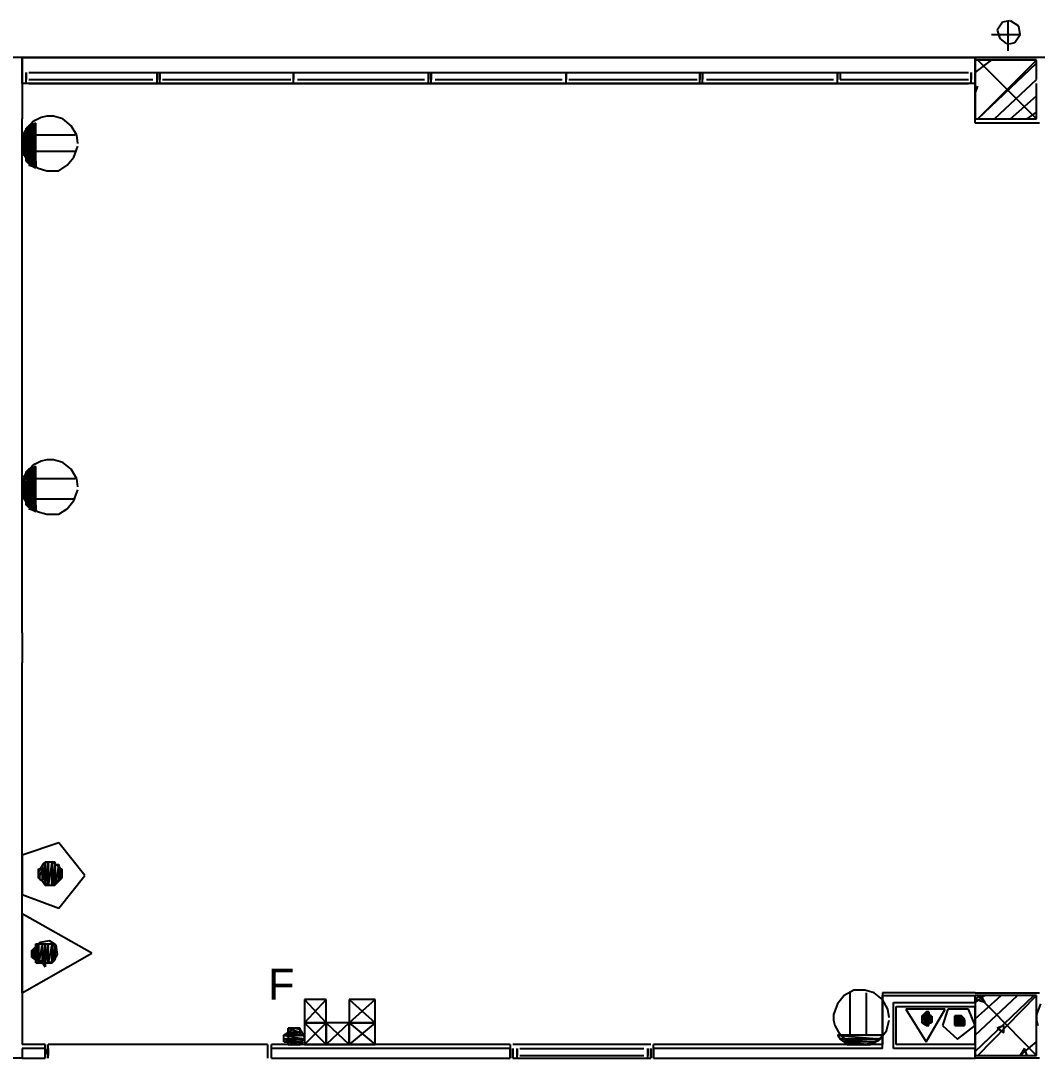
# Model space of a CAD drawing. Header units: millimetres. Extents: x 5 to 415, y 48 to 251.
# Drawn here: x 39.3 to 52.45, y 224.54 to 237.97 of the extents above; entities that cross this region are included whole.
import ezdxf

# ---------------------------------------------------------------- set-up
doc = ezdxf.new("R2010")
doc.units = ezdxf.units.MM
for name, color, linetype in [('H', 7, 'Continuous'), ('P', 7, 'Continuous'), ('T', 7, 'Continuous')]:
    doc.layers.add(name, color=color, linetype=linetype)

msp = doc.modelspace()

# ---------------------------------------------------------------- hatches: boundary and pattern name
at = {"layer": 'H', "linetype": 'Continuous'}
for points in [[(39.335, 236.467), (39.37, 236.52), (39.493, 236.52), (39.493, 236.467), (39.335, 236.467)], [(39.37, 236.555), (39.405, 236.608), (39.493, 236.608), (39.493, 236.555), (39.37, 236.555)], [(39.37, 236.52), (39.37, 236.555), (39.493, 236.555), (39.493, 236.52), (39.37, 236.52)], [(39.405, 236.608), (39.493, 236.643), (39.493, 236.608), (39.405, 236.608)], [(39.335, 236.396), (39.335, 236.467), (39.493, 236.467), (39.493, 236.396), (39.335, 236.396)], [(39.335, 236.343), (39.335, 236.396), (39.493, 236.396), (39.493, 236.343), (39.335, 236.343)], [(39.335, 236.255), (39.335, 236.343), (39.493, 236.343), (39.493, 236.255), (39.335, 236.255)], [(39.37, 236.22), (39.335, 236.255), (39.493, 236.255), (39.493, 236.22), (39.37, 236.22)], [(39.37, 236.132), (39.37, 236.22), (39.493, 236.22), (39.493, 236.132), (39.37, 236.132)], [(39.493, 236.044), (39.405, 236.097), (39.37, 236.132), (39.493, 236.097), (39.493, 236.044)], [(39.493, 236.097), (39.37, 236.132), (39.493, 236.132), (39.493, 236.097)], [(39.37, 232.11), (39.405, 232.163), (39.493, 232.163), (39.493, 232.11), (39.37, 232.11)], [(39.37, 232.022), (39.37, 232.11), (39.493, 232.11), (39.493, 232.022), (39.37, 232.022)], [(39.405, 232.163), (39.493, 232.198), (39.493, 232.163), (39.405, 232.163)], [(39.335, 231.987), (39.37, 232.022), (39.493, 232.022), (39.493, 231.987), (39.335, 231.987)], [(39.335, 231.951), (39.335, 231.987), (39.493, 231.987), (39.493, 231.951), (39.335, 231.951)], [(39.335, 231.863), (39.335, 231.951), (39.493, 231.951), (39.493, 231.863), (39.335, 231.863)], [(39.335, 231.81), (39.335, 231.863), (39.493, 231.863), (39.493, 231.81), (39.335, 231.81)], [(39.37, 231.74), (39.335, 231.81), (39.493, 231.81), (39.493, 231.74), (39.37, 231.74)], [(39.37, 231.687), (39.37, 231.74), (39.493, 231.74), (39.493, 231.687), (39.37, 231.687)], [(39.493, 231.599), (39.405, 231.652), (39.37, 231.687), (39.493, 231.652), (39.493, 231.599)], [(39.493, 231.652), (39.37, 231.687), (39.493, 231.687), (39.493, 231.652)], [(39.546, 226.871), (39.546, 226.995), (39.582, 226.995), (39.582, 226.818), (39.546, 226.871)], [(39.582, 226.818), (39.582, 227.03), (39.617, 227.03), (39.617, 226.783), (39.582, 226.818)], [(39.617, 226.783), (39.617, 227.083), (39.67, 227.083), (39.67, 226.783), (39.617, 226.783)], [(39.67, 226.783), (39.67, 227.083), (39.705, 227.083), (39.705, 226.783), (39.67, 226.783)], [(39.705, 226.783), (39.705, 227.083), (39.758, 227.083), (39.758, 226.783), (39.705, 226.783)], [(39.758, 226.783), (39.758, 227.03), (39.793, 227.03), (39.793, 226.818), (39.758, 226.783)], [(39.793, 226.818), (39.793, 226.995), (39.829, 226.995), (39.829, 226.871), (39.793, 226.818)], [(39.493, 225.813), (39.458, 225.848), (39.458, 225.937), (39.493, 225.972), (39.493, 225.813)], [(39.493, 225.76), (39.493, 226.025), (39.546, 226.025), (39.546, 225.76), (39.493, 225.76)], [(39.546, 225.76), (39.546, 226.025), (39.582, 226.025), (39.582, 225.76), (39.546, 225.76)], [(39.582, 225.76), (39.582, 226.025), (39.617, 226.025), (39.617, 225.725), (39.582, 225.76)], [(39.617, 225.76), (39.617, 226.025), (39.67, 226.025), (39.67, 225.76), (39.617, 225.76)], [(39.67, 225.76), (39.67, 226.025), (39.705, 226.025), (39.705, 225.76), (39.67, 225.76)], [(39.705, 225.76), (39.705, 226.025), (39.758, 225.972), (39.758, 225.813), (39.705, 225.76)], [(50.976, 225.09), (51.012, 225.125), (51.047, 225.125), (51.047, 225.09), (50.976, 225.09)], [(50.976, 225.037), (50.976, 225.09), (51.1, 225.09), (51.1, 225.037), (50.976, 225.037)], [(50.976, 225.002), (50.976, 225.037), (51.1, 225.037), (51.1, 225.002), (50.976, 225.002)], [(51.012, 224.966), (50.976, 225.002), (51.047, 225.002), (51.047, 224.966), (51.012, 224.966)], [(51.4, 225.037), (51.4, 225.09), (51.47, 225.09), (51.523, 225.037), (51.4, 225.037)], [(51.4, 225.002), (51.4, 225.037), (51.523, 225.037), (51.523, 225.002), (51.4, 225.002)], [(51.4, 224.966), (51.4, 225.002), (51.523, 225.002), (51.523, 224.966), (51.4, 224.966)], [(42.721, 224.825), (42.757, 224.878), (42.933, 224.878), (42.933, 224.825), (42.721, 224.825)], [(42.757, 224.878), (42.757, 224.913), (42.933, 224.913), (42.933, 224.878), (42.757, 224.878)], [(42.721, 224.79), (42.721, 224.825), (42.968, 224.825), (42.968, 224.79), (42.721, 224.79)], [(42.721, 224.755), (42.721, 224.79), (42.968, 224.79), (42.933, 224.755), (42.721, 224.755)], [(42.757, 224.702), (42.757, 224.755), (42.933, 224.755), (42.933, 224.702), (42.757, 224.702)], [(49.918, 224.79), (49.865, 224.825), (50.465, 224.825), (50.412, 224.79), (49.918, 224.79)], [(49.953, 224.755), (49.918, 224.79), (50.412, 224.79), (50.377, 224.755), (49.953, 224.755)], [(49.989, 224.702), (49.953, 224.755), (50.377, 224.755), (50.288, 224.702), (49.989, 224.702)]]:
    msp.add_hatch(color=256, dxfattribs=at).paths.add_polyline_path(points)

# ---------------------------------------------------------------- linework, layer by layer
at = {"layer": 'P'}
for points in [[(51.999, 237.949), (51.929, 237.843)], [(52.088, 237.966), (51.999, 237.949)], [(52.07, 237.966), (52.07, 237.578)], [(52.211, 237.896), (52.105, 237.966)], [(52.229, 237.79), (52.211, 237.896)], [(51.858, 237.79), (52.229, 237.79)], [(51.929, 237.843), (51.964, 237.737)], [(51.964, 237.737), (52.052, 237.666)], [(52.158, 237.684), (52.229, 237.79)], [(52.088, 237.666), (52.158, 237.684)], [(308.134, 237.49), (25.735, 237.49)], [(39.317, 237.49), (39.317, 237.296)], [(39.317, 237.49), (51.647, 237.49)], [(39.317, 237.296), (39.317, 237.49)], [(51.647, 237.49), (52.44, 237.49)], [(51.647, 237.296), (51.647, 237.49)], [(51.647, 237.49), (51.647, 237.296)], [(51.647, 237.296), (51.858, 237.455)], [(52.44, 237.455), (51.647, 237.455)], [(51.647, 237.455), (51.647, 237.208)], [(51.682, 237.455), (52.44, 236.696)], [(52.44, 237.455), (51.682, 236.696)], [(52.44, 237.208), (52.44, 237.455)], [(51.682, 236.696), (52.44, 237.419)], [(39.317, 237.296), (39.317, 237.155)], [(39.317, 237.155), (39.317, 237.296)], [(39.37, 237.155), (39.37, 237.296)], [(39.37, 237.296), (39.37, 237.208)], [(39.37, 237.155), (39.37, 237.296)], [(39.405, 237.296), (51.558, 237.296)], [(39.405, 237.208), (41.01, 237.208)], [(39.405, 237.208), (41.01, 237.208)], [(39.405, 237.208), (41.01, 237.208)], [(39.405, 237.208), (41.01, 237.208)], [(39.405, 237.208), (41.01, 237.208)], [(41.01, 237.296), (41.134, 237.296)], [(41.063, 237.296), (41.063, 237.208)], [(41.063, 237.155), (41.063, 237.296)], [(41.099, 237.296), (41.099, 237.208)], [(41.099, 237.155), (41.099, 237.296)], [(41.134, 237.208), (42.792, 237.208)], [(41.134, 237.208), (42.792, 237.208)], [(41.134, 237.208), (42.792, 237.208)], [(41.134, 237.208), (42.792, 237.208)], [(41.134, 237.208), (42.792, 237.208)], [(42.792, 237.296), (42.88, 237.296)], [(42.827, 237.296), (42.827, 237.208)], [(42.827, 237.155), (42.827, 237.296)], [(42.827, 237.296), (42.827, 237.208)], [(42.827, 237.155), (42.827, 237.296)], [(42.88, 237.208), (44.521, 237.208)], [(42.88, 237.208), (44.521, 237.208)], [(42.88, 237.208), (44.521, 237.208)], [(42.88, 237.208), (44.521, 237.208)], [(42.88, 237.208), (44.521, 237.208)], [(44.521, 237.296), (44.662, 237.296)], [(44.573, 237.296), (44.573, 237.208)], [(44.573, 237.155), (44.573, 237.296)], [(44.609, 237.296), (44.609, 237.208)], [(44.609, 237.155), (44.609, 237.296)], [(44.662, 237.208), (46.302, 237.208)], [(44.662, 237.208), (46.302, 237.208)], [(44.662, 237.208), (46.302, 237.208)], [(44.662, 237.208), (46.302, 237.208)], [(44.662, 237.208), (46.302, 237.208)], [(46.302, 237.296), (46.39, 237.296)], [(46.355, 237.296), (46.355, 237.208)], [(46.355, 237.155), (46.355, 237.296)], [(46.355, 237.296), (46.355, 237.208)], [(46.355, 237.155), (46.355, 237.296)], [(46.39, 237.208), (48.048, 237.208)], [(46.39, 237.208), (48.048, 237.208)], [(46.39, 237.208), (48.048, 237.208)], [(46.39, 237.208), (48.048, 237.208)], [(46.39, 237.208), (48.048, 237.208)], [(48.048, 237.296), (48.172, 237.296)], [(48.084, 237.296), (48.084, 237.208)], [(48.084, 237.155), (48.084, 237.296)], [(48.119, 237.296), (48.119, 237.208)], [(48.119, 237.155), (48.119, 237.296)], [(48.172, 237.208), (49.812, 237.208)], [(48.172, 237.208), (49.812, 237.208)], [(48.172, 237.208), (49.812, 237.208)], [(48.172, 237.208), (49.812, 237.208)], [(48.172, 237.208), (49.812, 237.208)], [(49.812, 237.296), (49.9, 237.296)], [(49.865, 237.155), (49.865, 237.296)], [(49.865, 237.296), (49.865, 237.208)], [(49.865, 237.155), (49.865, 237.296)], [(49.9, 237.296), (49.9, 237.208)], [(49.9, 237.208), (51.558, 237.208)], [(49.9, 237.208), (51.558, 237.208)], [(49.9, 237.208), (51.558, 237.208)], [(49.9, 237.208), (51.558, 237.208)], [(49.9, 237.208), (51.558, 237.208)], [(51.594, 237.296), (51.594, 237.208)], [(51.594, 237.155), (51.594, 237.296)], [(51.647, 237.155), (51.647, 237.296)], [(51.647, 237.296), (51.647, 237.155)], [(51.894, 236.696), (52.44, 237.208)], [(39.317, 237.155), (39.317, 236.696)], [(51.647, 237.155), (39.317, 237.155)], [(39.317, 237.155), (39.317, 236.696)], [(39.405, 237.155), (51.558, 237.155)], [(39.405, 237.155), (41.01, 237.155)], [(41.134, 237.155), (41.01, 237.155)], [(41.134, 237.155), (42.792, 237.155)], [(41.134, 237.155), (42.792, 237.155)], [(42.88, 237.155), (42.792, 237.155)], [(42.88, 237.155), (44.521, 237.155)], [(42.88, 237.155), (44.521, 237.155)], [(44.662, 237.155), (44.521, 237.155)], [(44.662, 237.155), (46.302, 237.155)], [(44.662, 237.155), (46.302, 237.155)], [(46.39, 237.155), (46.302, 237.155)], [(46.39, 237.155), (48.048, 237.155)], [(46.39, 237.155), (48.048, 237.155)], [(48.172, 237.155), (48.048, 237.155)], [(48.172, 237.155), (49.812, 237.155)], [(48.172, 237.155), (49.812, 237.155)], [(49.9, 237.155), (49.812, 237.155)], [(49.9, 237.155), (51.558, 237.155)], [(51.647, 236.643), (51.647, 237.155)], [(51.647, 237.155), (51.647, 236.696)], [(51.647, 236.643), (51.647, 237.155)], [(51.647, 237.031), (51.682, 237.12)], [(52.44, 236.696), (52.44, 237.155)], [(52.105, 236.696), (52.44, 236.996)], [(52.317, 236.696), (52.44, 236.784)], [(39.317, 230.046), (39.317, 236.696)], [(39.458, 236.661), (39.37, 236.555)], [(39.458, 236.661), (39.37, 236.555)], [(39.476, 236.679), (39.388, 236.59)], [(39.564, 236.714), (39.458, 236.661)], [(39.564, 236.714), (39.458, 236.661)], [(39.635, 236.732), (39.564, 236.714)], [(39.635, 236.732), (39.564, 236.714)], [(39.723, 236.732), (39.635, 236.732)], [(39.723, 236.732), (39.635, 236.732)], [(39.846, 236.696), (39.723, 236.732)], [(39.846, 236.696), (39.723, 236.732)], [(39.952, 236.608), (39.846, 236.696)], [(39.952, 236.608), (39.846, 236.696)], [(51.647, 236.696), (52.44, 236.696)], [(39.37, 236.555), (39.317, 236.414)], [(39.37, 236.555), (39.317, 236.414)], [(39.317, 236.485), (39.37, 236.52)], [(39.388, 236.59), (39.335, 236.502)], [(39.37, 236.573), (39.405, 236.608)], [(39.493, 236.573), (39.37, 236.573)], [(39.493, 236.573), (39.37, 236.573)], [(39.37, 236.573), (39.493, 236.52)], [(39.37, 236.573), (39.493, 236.52)], [(39.37, 236.52), (39.37, 236.573)], [(39.493, 236.52), (39.37, 236.52)], [(39.493, 236.52), (39.37, 236.52)], [(39.37, 236.52), (39.493, 236.485)], [(39.37, 236.52), (39.493, 236.485)], [(39.493, 236.643), (39.405, 236.608)], [(39.405, 236.608), (39.493, 236.643)], [(39.493, 236.608), (39.405, 236.608)], [(39.405, 236.608), (39.493, 236.573)], [(39.405, 236.608), (39.493, 236.573)], [(39.493, 236.061), (39.493, 236.643)], [(39.493, 236.573), (39.493, 236.608)], [(39.493, 236.52), (39.493, 236.573)], [(39.493, 236.485), (39.493, 236.52)], [(40.023, 236.485), (39.952, 236.608)], [(40.023, 236.485), (39.952, 236.608)], [(52.476, 236.643), (51.647, 236.643)], [(52.476, 236.643), (51.647, 236.643)], [(39.335, 236.502), (39.317, 236.414)], [(39.493, 236.485), (39.317, 236.485)], [(39.493, 236.485), (39.317, 236.485)], [(39.317, 236.485), (39.493, 236.396)], [(39.317, 236.485), (39.493, 236.396)], [(39.317, 236.396), (39.317, 236.485)], [(39.317, 236.414), (39.317, 236.343)], [(39.317, 236.414), (39.317, 236.343)], [(39.317, 236.414), (39.317, 236.326)], [(39.493, 236.396), (39.317, 236.396)], [(39.493, 236.396), (39.317, 236.396)], [(39.317, 236.396), (39.493, 236.361)], [(39.317, 236.396), (39.493, 236.361)], [(39.317, 236.361), (39.317, 236.396)], [(40.005, 236.485), (39.493, 236.485)], [(39.493, 236.396), (39.493, 236.485)], [(39.493, 236.361), (39.493, 236.396)], [(40.04, 236.379), (40.023, 236.485)], [(40.04, 236.379), (40.023, 236.485)], [(39.493, 236.361), (39.317, 236.361)], [(39.493, 236.361), (39.317, 236.361)], [(39.317, 236.361), (39.493, 236.273)], [(39.317, 236.361), (39.493, 236.273)], [(39.317, 236.273), (39.317, 236.361)], [(39.317, 236.343), (39.335, 236.273)], [(39.317, 236.343), (39.335, 236.273)], [(39.317, 236.326), (39.335, 236.238)], [(39.493, 236.273), (39.317, 236.273)], [(39.493, 236.273), (39.317, 236.273)], [(39.317, 236.273), (39.493, 236.238)], [(39.317, 236.273), (39.493, 236.238)], [(39.37, 236.238), (39.317, 236.273)], [(39.335, 236.273), (39.405, 236.149)], [(39.335, 236.273), (39.405, 236.149)], [(39.493, 236.273), (39.493, 236.361)], [(40.005, 236.273), (39.493, 236.273)], [(39.493, 236.238), (39.493, 236.273)], [(39.987, 236.202), (40.04, 236.343)], [(39.987, 236.202), (40.04, 236.343)], [(39.335, 236.238), (39.388, 236.167)], [(39.493, 236.238), (39.37, 236.238)], [(39.493, 236.238), (39.37, 236.238)], [(39.37, 236.238), (39.493, 236.149)], [(39.37, 236.238), (39.493, 236.149)], [(39.37, 236.149), (39.37, 236.238)], [(39.493, 236.149), (39.37, 236.149)], [(39.37, 236.149), (39.493, 236.097)], [(39.493, 236.097), (39.37, 236.149)], [(39.37, 236.149), (39.493, 236.149)], [(39.493, 236.097), (39.37, 236.149)], [(39.388, 236.167), (39.441, 236.097)], [(39.405, 236.149), (39.511, 236.061)], [(39.405, 236.149), (39.511, 236.061)], [(39.493, 236.149), (39.493, 236.238)], [(39.493, 236.149), (39.493, 236.097)], [(39.899, 236.097), (39.987, 236.202)], [(39.899, 236.097), (39.987, 236.202)], [(39.405, 236.097), (39.493, 236.097)], [(39.493, 236.061), (39.405, 236.097)], [(39.493, 236.097), (39.493, 236.061)], [(39.511, 236.061), (39.635, 236.026)], [(39.511, 236.061), (39.635, 236.026)], [(39.635, 236.026), (39.723, 236.026)], [(39.635, 236.026), (39.723, 236.026)], [(39.723, 236.026), (39.793, 236.026)], [(39.723, 236.026), (39.793, 236.026)], [(39.793, 236.026), (39.899, 236.097)], [(39.793, 236.026), (39.899, 236.097)], [(39.476, 232.234), (39.388, 232.145)], [(39.564, 232.269), (39.458, 232.216)], [(39.564, 232.269), (39.458, 232.216)], [(39.635, 232.287), (39.564, 232.269)], [(39.635, 232.287), (39.564, 232.269)], [(39.723, 232.287), (39.635, 232.287)], [(39.723, 232.287), (39.635, 232.287)], [(39.846, 232.251), (39.723, 232.287)], [(39.846, 232.251), (39.723, 232.287)], [(39.952, 232.163), (39.846, 232.251)], [(39.952, 232.163), (39.846, 232.251)], [(39.37, 232.11), (39.317, 231.969)], [(39.37, 232.11), (39.317, 231.969)], [(39.388, 232.145), (39.335, 232.057)], [(39.458, 232.216), (39.37, 232.11)], [(39.458, 232.216), (39.37, 232.11)], [(39.37, 232.128), (39.405, 232.163)], [(39.493, 232.128), (39.37, 232.128)], [(39.493, 232.128), (39.37, 232.128)], [(39.37, 232.128), (39.493, 232.04)], [(39.37, 232.128), (39.493, 232.04)], [(39.37, 232.04), (39.37, 232.128)], [(39.493, 232.198), (39.405, 232.163)], [(39.405, 232.163), (39.493, 232.198)], [(39.493, 232.163), (39.405, 232.163)], [(39.405, 232.163), (39.493, 232.128)], [(39.405, 232.163), (39.493, 232.128)], [(39.493, 231.616), (39.493, 232.198)], [(39.493, 232.128), (39.493, 232.163)], [(39.493, 232.04), (39.493, 232.128)], [(40.023, 232.04), (39.952, 232.163)], [(40.023, 232.04), (39.952, 232.163)], [(39.335, 232.057), (39.317, 231.969)], [(39.317, 232.004), (39.37, 232.04)], [(39.493, 232.004), (39.317, 232.004)], [(39.493, 232.004), (39.317, 232.004)], [(39.317, 232.004), (39.493, 231.951)], [(39.317, 232.004), (39.493, 231.951)], [(39.317, 231.951), (39.317, 232.004)], [(39.317, 231.969), (39.317, 231.898)], [(39.317, 231.969), (39.317, 231.898)], [(39.317, 231.969), (39.317, 231.881)], [(39.493, 231.951), (39.317, 231.951)], [(39.493, 231.951), (39.317, 231.951)], [(39.317, 231.951), (39.493, 231.863)], [(39.317, 231.951), (39.493, 231.863)], [(39.317, 231.863), (39.317, 231.951)], [(39.493, 232.04), (39.37, 232.04)], [(39.493, 232.04), (39.37, 232.04)], [(39.37, 232.04), (39.493, 232.004)], [(39.37, 232.04), (39.493, 232.004)], [(40.005, 232.04), (39.493, 232.04)], [(39.493, 232.004), (39.493, 232.04)], [(39.493, 231.951), (39.493, 232.004)], [(39.493, 231.863), (39.493, 231.951)], [(40.04, 231.934), (40.023, 232.04)], [(40.04, 231.934), (40.023, 232.04)], [(39.317, 231.898), (39.335, 231.828)], [(39.317, 231.898), (39.335, 231.828)], [(39.317, 231.881), (39.335, 231.793)], [(39.493, 231.863), (39.317, 231.863)], [(39.493, 231.863), (39.317, 231.863)], [(39.317, 231.863), (39.493, 231.828)], [(39.317, 231.863), (39.493, 231.828)], [(39.317, 231.828), (39.317, 231.863)], [(39.493, 231.828), (39.317, 231.828)], [(39.493, 231.828), (39.317, 231.828)], [(39.317, 231.828), (39.493, 231.74)], [(39.317, 231.828), (39.493, 231.74)], [(39.37, 231.74), (39.317, 231.828)], [(39.335, 231.828), (39.405, 231.704)], [(39.335, 231.828), (39.405, 231.704)], [(39.493, 231.828), (39.493, 231.863)], [(39.493, 231.74), (39.493, 231.828)], [(39.987, 231.757), (40.04, 231.898)], [(39.987, 231.757), (40.04, 231.898)], [(39.335, 231.793), (39.388, 231.722)], [(39.493, 231.74), (39.37, 231.74)], [(39.493, 231.74), (39.37, 231.74)], [(39.37, 231.74), (39.493, 231.704)], [(39.37, 231.74), (39.493, 231.704)], [(39.37, 231.704), (39.37, 231.74)], [(39.493, 231.704), (39.37, 231.704)], [(39.37, 231.704), (39.493, 231.652)], [(39.493, 231.652), (39.37, 231.704)], [(39.37, 231.704), (39.493, 231.704)], [(39.493, 231.652), (39.37, 231.704)], [(39.388, 231.722), (39.441, 231.652)], [(39.405, 231.704), (39.511, 231.616)], [(39.405, 231.704), (39.511, 231.616)], [(40.005, 231.775), (39.493, 231.775)], [(39.493, 231.704), (39.493, 231.74)], [(39.493, 231.704), (39.493, 231.652)], [(39.899, 231.652), (39.987, 231.757)], [(39.899, 231.652), (39.987, 231.757)], [(39.405, 231.652), (39.493, 231.652)], [(39.493, 231.616), (39.405, 231.652)], [(39.493, 231.652), (39.493, 231.616)], [(39.511, 231.616), (39.635, 231.581)], [(39.511, 231.616), (39.635, 231.581)], [(39.635, 231.581), (39.723, 231.581)], [(39.635, 231.581), (39.723, 231.581)], [(39.723, 231.581), (39.793, 231.581)], [(39.723, 231.581), (39.793, 231.581)], [(39.793, 231.581), (39.899, 231.652)], [(39.793, 231.581), (39.899, 231.652)], [(39.317, 230.046), (39.317, 229.658)], [(39.317, 225.39), (39.317, 229.658)], [(39.793, 227.33), (39.317, 227.171)], [(40.128, 226.907), (39.793, 227.33)], [(39.317, 227.171), (39.317, 226.66)], [(39.599, 227.065), (39.529, 226.96)], [(39.582, 226.995), (39.529, 226.871)], [(39.582, 226.995), (39.529, 226.871)], [(39.529, 226.871), (39.529, 226.995)], [(39.529, 226.995), (39.582, 226.995)], [(39.529, 226.871), (39.529, 226.995)], [(39.529, 226.995), (39.529, 226.96)], [(39.529, 226.995), (39.529, 226.871)], [(39.529, 226.871), (39.529, 226.995)], [(39.617, 227.048), (39.582, 226.836)], [(39.617, 227.048), (39.582, 226.836)], [(39.582, 226.836), (39.582, 227.048)], [(39.582, 227.048), (39.617, 227.048)], [(39.582, 226.836), (39.582, 227.048)], [(39.582, 227.048), (39.582, 226.995)], [(39.582, 227.048), (39.582, 226.836)], [(39.582, 226.836), (39.582, 227.048)], [(39.582, 226.995), (39.582, 226.836)], [(39.582, 226.836), (39.582, 226.995)], [(39.705, 227.083), (39.599, 227.065)], [(39.652, 227.083), (39.617, 226.783)], [(39.652, 227.083), (39.617, 226.783)], [(39.617, 226.783), (39.617, 227.083)], [(39.617, 227.083), (39.652, 227.083)], [(39.617, 226.783), (39.617, 227.083)], [(39.617, 227.083), (39.617, 227.048)], [(39.617, 227.083), (39.617, 226.783)], [(39.617, 226.783), (39.617, 227.083)], [(39.617, 227.048), (39.617, 226.783)], [(39.617, 226.783), (39.617, 227.048)], [(39.705, 227.083), (39.652, 226.783)], [(39.705, 227.083), (39.652, 226.783)], [(39.652, 226.783), (39.652, 227.083)], [(39.652, 227.083), (39.705, 227.083)], [(39.652, 226.783), (39.652, 227.083)], [(39.652, 227.083), (39.652, 226.783)], [(39.652, 227.083), (39.652, 226.783)], [(39.652, 226.783), (39.652, 227.083)], [(39.652, 226.783), (39.652, 227.083)], [(39.811, 227.013), (39.705, 227.083)], [(39.74, 227.083), (39.705, 226.783)], [(39.74, 227.083), (39.705, 226.783)], [(39.705, 226.783), (39.705, 227.083)], [(39.705, 227.083), (39.74, 227.083)], [(39.705, 226.783), (39.705, 227.083)], [(39.74, 227.048), (39.74, 227.083)], [(39.74, 227.083), (39.74, 226.783)], [(39.74, 226.783), (39.74, 227.083)], [(39.793, 227.048), (39.74, 226.783)], [(39.793, 227.048), (39.74, 226.783)], [(39.74, 226.783), (39.74, 227.048)], [(39.74, 227.048), (39.793, 227.048)], [(39.74, 226.783), (39.74, 227.048)], [(39.74, 227.048), (39.74, 226.783)], [(39.74, 226.783), (39.74, 227.048)], [(39.793, 226.995), (39.793, 227.048)], [(39.793, 227.048), (39.793, 226.836)], [(39.793, 226.836), (39.793, 227.048)], [(39.829, 226.995), (39.793, 226.836)], [(39.829, 226.995), (39.793, 226.836)], [(39.793, 226.836), (39.793, 226.995)], [(39.793, 226.995), (39.829, 226.995)], [(39.793, 226.836), (39.793, 226.995)], [(39.793, 226.995), (39.793, 226.836)], [(39.793, 226.836), (39.793, 226.995)], [(39.829, 226.907), (39.811, 227.013)], [(39.829, 226.871), (39.829, 226.995)], [(39.829, 226.995), (39.829, 226.96)], [(39.829, 226.871), (39.829, 226.995)], [(39.529, 226.96), (39.546, 226.854)], [(39.529, 226.96), (39.529, 226.871)], [(39.529, 226.907), (39.529, 226.96)], [(39.529, 226.96), (39.529, 226.907)], [(39.529, 226.907), (39.529, 226.871)], [(39.529, 226.871), (39.529, 226.907)], [(39.529, 226.871), (39.582, 226.836)], [(39.529, 226.871), (39.529, 226.871)], [(39.546, 226.854), (39.652, 226.783)], [(39.758, 226.818), (39.829, 226.907)], [(39.793, 226.483), (40.128, 226.907)], [(39.793, 226.836), (39.829, 226.871)], [(39.829, 226.871), (39.829, 226.96)], [(39.829, 226.96), (39.829, 226.871)], [(39.829, 226.871), (39.829, 226.96)], [(39.829, 226.96), (39.829, 226.907)], [(39.829, 226.871), (39.829, 226.96)], [(39.829, 226.96), (39.829, 226.871)], [(39.829, 226.96), (39.829, 226.871)], [(39.829, 226.907), (39.829, 226.871)], [(39.829, 226.871), (39.829, 226.871)], [(39.582, 226.836), (39.617, 226.783)], [(39.582, 226.836), (39.582, 226.836)], [(39.617, 226.783), (39.652, 226.783)], [(39.617, 226.783), (39.617, 226.783)], [(39.652, 226.783), (39.705, 226.783)], [(39.652, 226.783), (39.652, 226.783)], [(39.652, 226.783), (39.652, 226.783)], [(39.688, 226.783), (39.758, 226.818)], [(39.705, 226.783), (39.74, 226.783)], [(39.74, 226.783), (39.793, 226.836)], [(39.74, 226.783), (39.74, 226.783)], [(39.793, 226.836), (39.793, 226.836)], [(39.317, 226.66), (39.793, 226.483)], [(40.217, 225.901), (39.317, 226.413)], [(39.317, 226.413), (39.317, 225.39)], [(39.67, 226.06), (39.546, 226.042)], [(39.758, 226.007), (39.67, 226.06)], [(39.493, 225.989), (39.441, 225.848)], [(39.493, 225.989), (39.441, 225.848)], [(39.441, 225.937), (39.493, 225.989)], [(39.441, 225.848), (39.441, 225.937)], [(39.441, 225.901), (39.441, 225.937)], [(39.441, 225.937), (39.441, 225.901)], [(39.546, 226.042), (39.493, 225.954)], [(39.529, 226.025), (39.493, 225.778)], [(39.529, 226.025), (39.493, 225.778)], [(39.493, 225.778), (39.493, 226.025)], [(39.493, 226.025), (39.529, 226.025)], [(39.493, 225.778), (39.493, 226.025)], [(39.493, 226.025), (39.493, 225.813)], [(39.493, 226.025), (39.493, 225.813)], [(39.493, 225.989), (39.493, 226.025)], [(39.493, 225.813), (39.493, 225.989)], [(39.493, 225.813), (39.493, 225.989)], [(39.493, 225.989), (39.493, 225.813)], [(39.493, 225.989), (39.493, 225.813)], [(39.493, 225.813), (39.493, 225.989)], [(39.493, 225.813), (39.493, 225.989)], [(39.493, 225.954), (39.511, 225.831)], [(39.582, 226.025), (39.529, 225.778)], [(39.582, 226.025), (39.529, 225.778)], [(39.529, 225.778), (39.529, 226.025)], [(39.529, 226.025), (39.582, 226.025)], [(39.529, 225.778), (39.529, 226.025)], [(39.529, 226.025), (39.529, 225.778)], [(39.529, 226.025), (39.529, 225.778)], [(39.529, 225.778), (39.529, 226.025)], [(39.529, 225.778), (39.529, 226.025)], [(39.617, 226.025), (39.582, 225.778)], [(39.617, 226.025), (39.582, 225.778)], [(39.582, 225.778), (39.582, 226.025)], [(39.582, 226.025), (39.617, 226.025)], [(39.582, 225.778), (39.582, 226.025)], [(39.652, 226.025), (39.617, 225.778)], [(39.652, 226.025), (39.617, 225.778)], [(39.617, 225.778), (39.617, 226.025)], [(39.617, 226.025), (39.652, 226.025)], [(39.617, 225.725), (39.617, 226.025)], [(39.617, 226.025), (39.617, 225.725)], [(39.617, 225.725), (39.617, 226.025)], [(39.617, 226.025), (39.617, 225.778)], [(39.617, 225.725), (39.617, 226.025)], [(39.705, 226.025), (39.652, 225.778)], [(39.705, 226.025), (39.652, 225.778)], [(39.652, 225.778), (39.652, 226.025)], [(39.652, 226.025), (39.705, 226.025)], [(39.652, 225.778), (39.652, 226.025)], [(39.705, 225.778), (39.705, 226.025)], [(39.705, 226.025), (39.74, 225.989)], [(39.705, 225.778), (39.705, 226.025)], [(39.705, 226.025), (39.705, 225.778)], [(39.705, 226.025), (39.705, 225.778)], [(39.705, 225.778), (39.705, 226.025)], [(39.705, 225.778), (39.705, 226.025)], [(39.74, 225.989), (39.705, 225.778)], [(39.74, 225.989), (39.705, 225.778)], [(39.74, 225.813), (39.74, 225.989)], [(39.74, 225.989), (39.74, 225.937)], [(39.74, 225.813), (39.74, 225.989)], [(39.74, 225.989), (39.74, 225.813)], [(39.74, 225.989), (39.74, 225.813)], [(39.74, 225.813), (39.74, 225.989)], [(39.74, 225.813), (39.74, 225.989)], [(39.74, 225.901), (39.74, 225.937)], [(39.74, 225.937), (39.74, 225.901)], [(39.74, 225.848), (39.74, 225.937)], [(39.74, 225.937), (39.74, 225.813)], [(39.74, 225.937), (39.74, 225.813)], [(39.776, 225.884), (39.758, 226.007)], [(39.317, 225.39), (40.217, 225.901)], [(39.441, 225.901), (39.441, 225.848)], [(39.441, 225.848), (39.441, 225.901)], [(39.441, 225.848), (39.493, 225.813)], [(39.493, 225.813), (39.493, 225.778)], [(39.493, 225.813), (39.493, 225.813)], [(39.493, 225.813), (39.493, 225.813)], [(39.493, 225.778), (39.529, 225.778)], [(39.511, 225.831), (39.599, 225.778)], [(39.529, 225.778), (39.582, 225.778)], [(39.529, 225.778), (39.529, 225.778)], [(39.529, 225.778), (39.529, 225.778)], [(39.582, 225.778), (39.617, 225.725)], [(39.617, 225.778), (39.652, 225.778)], [(39.617, 225.778), (39.617, 225.725)], [(39.635, 225.778), (39.723, 225.795)], [(39.652, 225.778), (39.705, 225.778)], [(39.705, 225.778), (39.74, 225.813)], [(39.705, 225.778), (39.705, 225.778)], [(39.705, 225.778), (39.705, 225.778)], [(39.723, 225.795), (39.776, 225.884)], [(39.74, 225.848), (39.74, 225.848)], [(39.74, 225.848), (39.74, 225.848)], [(39.74, 225.813), (39.74, 225.848)], [(39.74, 225.813), (39.74, 225.813)], [(39.74, 225.813), (39.74, 225.813)], [(39.317, 225.39), (39.317, 224.719)], [(39.317, 225.39), (39.317, 224.719)], [(50.077, 225.425), (49.953, 225.354)], [(50.077, 225.425), (49.953, 225.354)], [(50.024, 225.39), (50.024, 224.843)], [(50.147, 225.425), (50.077, 225.425)], [(50.147, 225.425), (50.077, 225.425)], [(50.218, 225.425), (50.147, 225.425)], [(50.218, 225.425), (50.147, 225.425)], [(50.341, 225.39), (50.218, 225.425)], [(50.341, 225.39), (50.218, 225.425)], [(50.236, 225.39), (50.236, 224.843)], [(50.447, 225.302), (50.341, 225.39)], [(50.447, 225.302), (50.341, 225.39)], [(51.647, 225.39), (50.447, 225.39)], [(50.447, 225.39), (50.447, 224.719)], [(51.647, 225.39), (52.476, 225.39)], [(51.647, 225.39), (52.476, 225.39)], [(43.251, 225.302), (42.968, 225.302)], [(42.968, 225.302), (42.968, 225.002)], [(42.968, 225.302), (43.251, 225.002)], [(43.251, 225.302), (42.968, 225.002)], [(43.251, 225.002), (43.251, 225.302)], [(43.886, 225.302), (43.55, 225.302)], [(43.55, 225.302), (43.55, 225.002)], [(43.55, 225.302), (43.886, 225.002)], [(43.886, 225.302), (43.55, 225.002)], [(43.886, 225.002), (43.886, 225.302)], [(49.865, 225.249), (49.812, 225.108)], [(49.865, 225.249), (49.812, 225.108)], [(49.953, 225.354), (49.865, 225.249)], [(49.953, 225.354), (49.865, 225.249)], [(50.447, 225.354), (51.647, 225.354)], [(50.447, 224.667), (50.447, 225.354)], [(50.518, 225.178), (50.447, 225.302)], [(50.518, 225.178), (50.447, 225.302)], [(50.588, 225.266), (51.647, 225.266)], [(50.588, 224.667), (50.588, 225.266)], [(51.647, 225.266), (51.77, 225.354)], [(51.647, 225.055), (51.982, 225.354)], [(51.647, 224.843), (52.193, 225.354)], [(51.647, 224.631), (52.405, 225.354)], [(51.647, 225.302), (51.717, 225.354)], [(52.44, 225.354), (51.647, 225.354)], [(51.647, 225.354), (51.647, 224.578)], [(51.647, 225.266), (51.647, 225.354)], [(51.77, 225.266), (51.647, 225.302)], [(52.44, 224.578), (51.682, 225.354)], [(51.682, 224.578), (52.44, 225.354)], [(51.717, 225.354), (51.77, 225.266)], [(52.44, 224.578), (52.44, 225.354)], [(52.493, 225.249), (52.44, 225.108)], [(52.493, 225.249), (52.44, 225.108)], [(49.812, 225.108), (49.812, 225.037)], [(49.812, 225.108), (49.812, 225.037)], [(50.535, 225.072), (50.518, 225.178)], [(50.535, 225.072), (50.518, 225.178)], [(50.624, 225.213), (51.647, 225.213)], [(50.624, 224.719), (50.624, 225.213)], [(51.259, 225.178), (50.747, 225.178)], [(50.747, 225.178), (51.012, 224.755)], [(51.012, 225.143), (50.959, 225.09)], [(50.959, 225.09), (51.012, 225.143)], [(51.029, 225.143), (50.976, 225.108)], [(50.976, 225.108), (50.976, 225.037)], [(51.012, 224.755), (51.259, 225.178)], [(51.012, 225.143), (51.047, 225.143)], [(51.047, 225.143), (51.012, 225.143)], [(51.047, 225.143), (51.012, 225.143)], [(51.012, 225.143), (51.047, 225.143)], [(51.012, 225.143), (51.047, 225.143)], [(51.047, 225.143), (51.012, 225.143)], [(51.082, 225.072), (51.029, 225.143)], [(51.047, 225.143), (51.047, 225.143)], [(51.047, 225.143), (51.047, 225.143)], [(51.047, 225.143), (51.047, 225.09)], [(51.047, 225.09), (51.047, 225.143)], [(51.294, 225.178), (51.223, 224.966)], [(51.558, 225.178), (51.294, 225.178)], [(51.647, 224.966), (51.558, 225.178)], [(51.647, 224.719), (51.647, 225.213)], [(51.647, 224.719), (51.647, 225.213)], [(52.44, 225.108), (52.44, 225.037)], [(52.44, 225.108), (52.44, 225.037)], [(43.251, 225.002), (42.968, 225.002)], [(42.968, 225.002), (42.968, 224.719)], [(42.968, 225.002), (43.251, 224.719)], [(43.251, 225.002), (42.968, 224.719)], [(42.968, 225.002), (43.251, 225.002)], [(43.55, 225.002), (43.251, 225.002)], [(43.251, 225.002), (43.251, 224.719)], [(43.251, 225.002), (43.55, 224.719)], [(43.55, 225.002), (43.251, 224.719)], [(43.251, 224.719), (43.251, 225.002)], [(43.886, 225.002), (43.55, 225.002)], [(43.55, 225.002), (43.55, 224.719)], [(43.55, 225.002), (43.886, 224.719)], [(43.886, 225.002), (43.55, 224.719)], [(43.55, 225.002), (43.886, 225.002)], [(43.55, 224.719), (43.55, 225.002)], [(43.886, 224.719), (43.886, 225.002)], [(49.812, 225.037), (49.83, 224.966)], [(49.812, 225.037), (49.83, 224.966)], [(50.5, 224.896), (50.535, 225.037)], [(50.5, 224.896), (50.535, 225.037)], [(50.959, 225.09), (51.082, 225.09)], [(51.082, 225.09), (50.959, 225.09)], [(51.082, 225.09), (50.959, 225.09)], [(50.959, 225.09), (51.082, 225.09)], [(51.082, 225.09), (50.959, 225.09)], [(50.959, 225.09), (51.082, 225.09)], [(50.959, 225.09), (51.082, 225.09)], [(51.082, 225.09), (50.959, 225.09)], [(51.082, 225.09), (50.959, 225.09)], [(50.959, 225.09), (51.082, 225.09)], [(51.082, 225.09), (50.959, 225.09)], [(50.959, 225.09), (51.047, 225.09)], [(51.082, 225.09), (50.959, 225.09)], [(50.959, 225.09), (51.082, 225.055)], [(50.959, 225.09), (51.082, 225.055)], [(50.959, 225.055), (50.959, 225.09)], [(51.082, 225.055), (50.959, 225.055)], [(51.082, 225.055), (50.959, 225.055)], [(50.959, 225.055), (51.082, 225.055)], [(50.959, 225.055), (51.082, 225.055)], [(51.082, 225.055), (50.959, 225.055)], [(51.082, 225.055), (50.959, 225.055)], [(50.959, 225.055), (51.082, 225.055)], [(51.082, 225.055), (50.959, 225.055)], [(50.959, 225.055), (51.082, 225.055)], [(51.082, 225.055), (50.959, 225.055)], [(50.959, 225.055), (51.082, 225.002)], [(50.959, 225.055), (51.082, 225.002)], [(50.959, 225.002), (50.959, 225.055)], [(51.082, 225.002), (50.959, 225.002)], [(51.082, 225.002), (50.959, 225.002)], [(50.959, 225.002), (51.082, 225.002)], [(50.959, 225.002), (51.082, 225.002)], [(51.082, 225.002), (50.959, 225.002)], [(51.082, 225.002), (50.959, 225.002)], [(50.959, 225.002), (51.082, 225.002)], [(51.082, 225.002), (50.959, 225.002)], [(50.959, 225.002), (51.082, 225.002)], [(51.047, 225.002), (50.959, 225.002)], [(50.959, 225.002), (51.047, 225.002)], [(51.047, 225.002), (50.959, 225.002)], [(50.959, 225.002), (51.082, 225.002)], [(51.047, 225.002), (50.959, 225.002)], [(50.959, 225.002), (51.047, 224.966)], [(50.959, 225.002), (51.047, 224.966)], [(51.012, 224.966), (50.959, 225.002)], [(50.976, 225.037), (51.029, 225.019)], [(51.029, 225.019), (51.082, 225.072)], [(51.047, 225.09), (51.082, 225.09)], [(51.082, 225.002), (51.047, 225.002)], [(51.047, 224.966), (51.047, 225.002)], [(51.082, 225.09), (51.082, 225.09)], [(51.082, 225.09), (51.082, 225.09)], [(51.082, 225.09), (51.082, 225.09)], [(51.082, 225.055), (51.082, 225.09)], [(51.082, 225.055), (51.082, 225.055)], [(51.082, 225.055), (51.082, 225.055)], [(51.082, 225.055), (51.082, 225.055)], [(51.082, 225.002), (51.082, 225.055)], [(51.082, 225.002), (51.082, 225.002)], [(51.082, 225.002), (51.082, 225.002)], [(51.082, 225.002), (51.082, 225.002)], [(51.382, 225.09), (51.47, 225.09)], [(51.47, 225.09), (51.382, 225.09)], [(51.47, 225.09), (51.382, 225.09)], [(51.382, 225.09), (51.506, 225.055)], [(51.382, 225.09), (51.506, 225.055)], [(51.382, 225.055), (51.382, 225.09)], [(51.506, 225.055), (51.382, 225.055)], [(51.506, 225.055), (51.382, 225.055)], [(51.382, 225.055), (51.506, 225.055)], [(51.382, 225.055), (51.506, 225.055)], [(51.506, 225.055), (51.382, 225.055)], [(51.506, 225.055), (51.382, 225.055)], [(51.382, 225.055), (51.506, 225.055)], [(51.506, 225.055), (51.382, 225.055)], [(51.382, 225.055), (51.506, 225.055)], [(51.382, 225.055), (51.506, 225.055)], [(51.506, 225.055), (51.382, 225.055)], [(51.506, 225.055), (51.382, 225.055)], [(51.382, 225.055), (51.506, 225.055)], [(51.506, 225.055), (51.382, 225.055)], [(51.382, 225.055), (51.506, 225.002)], [(51.382, 225.055), (51.506, 225.002)], [(51.382, 225.002), (51.382, 225.055)], [(51.506, 225.002), (51.382, 225.002)], [(51.506, 225.002), (51.382, 225.002)], [(51.382, 225.002), (51.506, 225.002)], [(51.382, 225.002), (51.506, 225.002)], [(51.506, 225.002), (51.382, 225.002)], [(51.506, 225.002), (51.382, 225.002)], [(51.382, 225.002), (51.506, 225.002)], [(51.506, 225.002), (51.382, 225.002)], [(51.382, 225.002), (51.506, 225.002)], [(51.506, 225.002), (51.382, 225.002)], [(51.382, 225.002), (51.506, 224.966)], [(51.382, 225.002), (51.506, 224.966)], [(51.382, 224.966), (51.382, 225.002)], [(51.453, 225.09), (51.4, 225.072)], [(51.4, 225.072), (51.4, 225.002)], [(51.4, 225.002), (51.453, 224.966)], [(51.417, 225.09), (51.47, 225.09)], [(51.47, 225.09), (51.417, 225.09)], [(51.47, 225.09), (51.417, 225.09)], [(51.417, 225.09), (51.47, 225.09)], [(51.417, 225.09), (51.47, 225.09)], [(51.47, 225.09), (51.417, 225.09)], [(51.47, 225.09), (51.417, 225.09)], [(51.417, 225.09), (51.47, 225.09)], [(51.506, 225.037), (51.453, 225.09)], [(51.453, 224.966), (51.506, 225.037)], [(51.47, 225.09), (51.47, 225.09)], [(51.47, 225.09), (51.47, 225.09)], [(51.506, 225.055), (51.47, 225.09)], [(51.506, 225.055), (51.506, 225.055)], [(51.506, 225.055), (51.506, 225.055)], [(51.506, 225.055), (51.506, 225.055)], [(51.506, 225.055), (51.506, 225.055)], [(51.506, 225.002), (51.506, 225.055)], [(51.506, 225.002), (51.506, 225.002)], [(51.506, 225.002), (51.506, 225.002)], [(51.506, 225.002), (51.506, 225.002)], [(51.506, 224.966), (51.506, 225.002)], [(52.44, 225.037), (52.458, 224.966)], [(52.44, 225.037), (52.458, 224.966)], [(42.704, 224.843), (42.757, 224.878)], [(42.915, 224.843), (42.704, 224.843)], [(42.968, 224.843), (42.704, 224.843)], [(42.704, 224.843), (42.968, 224.843)], [(42.968, 224.843), (42.704, 224.843)], [(42.704, 224.843), (42.915, 224.843)], [(42.968, 224.843), (42.704, 224.843)], [(42.704, 224.843), (42.968, 224.79)], [(42.704, 224.843), (42.968, 224.79)], [(42.704, 224.79), (42.704, 224.843)], [(42.827, 224.931), (42.757, 224.878)], [(42.915, 224.931), (42.757, 224.931)], [(42.757, 224.931), (42.792, 224.931)], [(42.915, 224.931), (42.757, 224.931)], [(42.757, 224.931), (42.915, 224.878)], [(42.757, 224.931), (42.915, 224.878)], [(42.757, 224.878), (42.757, 224.931)], [(42.757, 224.878), (42.757, 224.79)], [(42.915, 224.878), (42.757, 224.878)], [(42.915, 224.878), (42.757, 224.878)], [(42.757, 224.878), (42.915, 224.878)], [(42.757, 224.878), (42.915, 224.878)], [(42.915, 224.878), (42.757, 224.878)], [(42.915, 224.878), (42.757, 224.878)], [(42.757, 224.878), (42.915, 224.843)], [(42.757, 224.878), (42.915, 224.843)], [(42.827, 224.931), (42.792, 224.931)], [(42.792, 224.931), (42.827, 224.931)], [(42.88, 224.931), (42.792, 224.931)], [(42.792, 224.931), (42.88, 224.931)], [(42.792, 224.931), (42.88, 224.931)], [(42.88, 224.931), (42.792, 224.931)], [(42.88, 224.931), (42.792, 224.931)], [(42.792, 224.931), (42.915, 224.931)], [(42.792, 224.931), (42.915, 224.931)], [(42.915, 224.913), (42.827, 224.931)], [(42.88, 224.931), (42.88, 224.931)], [(42.88, 224.931), (42.88, 224.931)], [(42.88, 224.931), (42.88, 224.931)], [(42.88, 224.931), (42.88, 224.931)], [(42.915, 224.931), (42.88, 224.931)], [(42.915, 224.878), (42.915, 224.931)], [(42.968, 224.825), (42.915, 224.913)], [(42.915, 224.878), (42.915, 224.878)], [(42.915, 224.878), (42.915, 224.878)], [(42.915, 224.843), (42.915, 224.878)], [(42.915, 224.843), (42.968, 224.843)], [(42.968, 224.79), (42.968, 224.843)], [(49.83, 224.966), (49.9, 224.843)], [(49.83, 224.966), (49.9, 224.843)], [(50.447, 224.843), (49.865, 224.843)], [(49.865, 224.843), (50.412, 224.79)], [(49.865, 224.843), (50.412, 224.79)], [(49.9, 224.79), (49.865, 224.843)], [(50.447, 224.843), (49.865, 224.843)], [(49.883, 224.878), (49.971, 224.772)], [(49.9, 224.843), (50.006, 224.755)], [(49.9, 224.843), (50.006, 224.755)], [(50.394, 224.772), (50.447, 224.843)], [(50.412, 224.79), (50.5, 224.896)], [(50.412, 224.79), (50.5, 224.896)], [(50.412, 224.79), (50.447, 224.843)], [(51.047, 224.966), (51.012, 224.966)], [(51.012, 224.966), (51.047, 224.966)], [(51.047, 224.966), (51.012, 224.966)], [(51.047, 224.966), (51.012, 224.966)], [(51.012, 224.966), (51.047, 224.966)], [(51.047, 224.966), (51.047, 224.966)], [(51.047, 224.966), (51.047, 224.966)], [(51.047, 224.966), (51.047, 224.966)], [(51.047, 224.966), (51.047, 224.966)], [(51.223, 224.966), (51.417, 224.79)], [(51.506, 224.966), (51.382, 224.966)], [(51.506, 224.966), (51.382, 224.966)], [(51.382, 224.966), (51.506, 224.966)], [(51.382, 224.966), (51.506, 224.966)], [(51.506, 224.966), (51.382, 224.966)], [(51.47, 224.966), (51.382, 224.966)], [(51.382, 224.966), (51.47, 224.966)], [(51.47, 224.966), (51.382, 224.966)], [(51.382, 224.966), (51.506, 224.966)], [(51.47, 224.966), (51.382, 224.966)], [(51.382, 224.966), (51.47, 224.966)], [(51.382, 224.966), (51.47, 224.966)], [(51.417, 224.966), (51.382, 224.966)], [(51.417, 224.79), (51.647, 224.966)], [(51.47, 224.966), (51.417, 224.966)], [(51.417, 224.966), (51.47, 224.966)], [(51.47, 224.966), (51.417, 224.966)], [(51.417, 224.966), (51.417, 224.966)], [(51.417, 224.966), (51.417, 224.966)], [(51.417, 224.966), (51.47, 224.966)], [(51.47, 224.966), (51.417, 224.966)], [(51.506, 224.966), (51.47, 224.966)], [(51.47, 224.966), (51.47, 224.966)], [(51.47, 224.966), (51.47, 224.966)], [(51.47, 224.966), (51.47, 224.966)], [(51.506, 224.966), (51.506, 224.966)], [(51.506, 224.966), (51.506, 224.966)], [(52.017, 224.966), (51.929, 224.931)], [(51.929, 224.931), (52.017, 224.878)], [(52.017, 224.878), (52.017, 224.966)], [(39.617, 224.719), (39.317, 224.719)], [(39.617, 224.719), (39.617, 224.543)], [(39.617, 224.543), (39.617, 224.719)], [(42.492, 224.719), (39.652, 224.719)], [(39.652, 224.543), (39.652, 224.719)], [(42.492, 224.719), (42.492, 224.543)], [(45.632, 224.719), (42.545, 224.719)], [(42.545, 224.543), (42.545, 224.719)], [(42.968, 224.79), (42.704, 224.79)], [(42.968, 224.79), (42.704, 224.79)], [(42.704, 224.79), (42.968, 224.79)], [(42.704, 224.79), (42.968, 224.79)], [(42.968, 224.79), (42.704, 224.79)], [(42.968, 224.79), (42.704, 224.79)], [(42.704, 224.79), (42.915, 224.755)], [(42.704, 224.79), (42.915, 224.755)], [(42.704, 224.755), (42.704, 224.79)], [(42.915, 224.755), (42.704, 224.755)], [(42.915, 224.755), (42.704, 224.755)], [(42.704, 224.755), (42.757, 224.755)], [(42.704, 224.755), (42.915, 224.755)], [(42.915, 224.755), (42.704, 224.755)], [(42.757, 224.79), (42.792, 224.737)], [(42.757, 224.755), (42.915, 224.755)], [(42.915, 224.755), (42.757, 224.755)], [(42.757, 224.755), (42.915, 224.755)], [(42.915, 224.755), (42.757, 224.755)], [(42.757, 224.755), (42.915, 224.755)], [(42.915, 224.755), (42.757, 224.755)], [(42.757, 224.755), (42.915, 224.719)], [(42.757, 224.755), (42.915, 224.719)], [(42.757, 224.719), (42.757, 224.755)], [(42.915, 224.719), (42.757, 224.719)], [(42.915, 224.719), (42.757, 224.719)], [(42.757, 224.719), (42.88, 224.719)], [(42.757, 224.719), (42.88, 224.719)], [(42.792, 224.719), (42.757, 224.719)], [(42.792, 224.737), (42.88, 224.719)], [(42.88, 224.719), (42.792, 224.719)], [(42.88, 224.719), (42.792, 224.719)], [(42.792, 224.719), (42.88, 224.719)], [(42.792, 224.719), (42.88, 224.719)], [(42.88, 224.719), (42.792, 224.719)], [(42.827, 224.719), (42.792, 224.719)], [(42.792, 224.719), (42.827, 224.719)], [(42.827, 224.719), (42.88, 224.719)], [(42.88, 224.719), (42.827, 224.719)], [(42.88, 224.719), (42.951, 224.755)], [(42.88, 224.719), (42.915, 224.719)], [(42.88, 224.719), (42.88, 224.719)], [(42.88, 224.719), (42.88, 224.719)], [(42.915, 224.755), (42.968, 224.79)], [(42.915, 224.755), (42.915, 224.755)], [(42.915, 224.755), (42.915, 224.755)], [(42.915, 224.719), (42.915, 224.755)], [(42.968, 224.79), (42.968, 224.79)], [(42.968, 224.79), (42.968, 224.79)], [(42.968, 224.719), (43.251, 224.719)], [(43.251, 224.719), (43.55, 224.719)], [(43.55, 224.719), (43.886, 224.719)], [(45.632, 224.719), (45.632, 224.543)], [(47.449, 224.719), (45.667, 224.719)], [(50.447, 224.719), (47.484, 224.719)], [(47.484, 224.543), (47.484, 224.719)], [(50.412, 224.79), (49.9, 224.79)], [(50.412, 224.79), (49.9, 224.79)], [(49.9, 224.79), (50.359, 224.755)], [(49.9, 224.79), (50.359, 224.755)], [(49.953, 224.755), (49.9, 224.79)], [(50.359, 224.755), (49.953, 224.755)], [(50.359, 224.755), (49.953, 224.755)], [(49.953, 224.755), (50.288, 224.719)], [(49.953, 224.755), (50.288, 224.719)], [(49.989, 224.719), (49.953, 224.755)], [(49.971, 224.772), (50.042, 224.737)], [(50.288, 224.719), (49.989, 224.719)], [(50.288, 224.719), (49.989, 224.719)], [(49.989, 224.719), (50.236, 224.719)], [(49.989, 224.719), (50.236, 224.719)], [(50.024, 224.719), (49.989, 224.719)], [(50.006, 224.755), (50.147, 224.719)], [(50.006, 224.755), (50.147, 224.719)], [(50.236, 224.719), (50.024, 224.719)], [(50.236, 224.719), (50.024, 224.719)], [(50.024, 224.719), (50.165, 224.719)], [(50.024, 224.719), (50.165, 224.719)], [(50.112, 224.719), (50.024, 224.719)], [(50.042, 224.737), (50.13, 224.719)], [(50.165, 224.719), (50.112, 224.719)], [(50.13, 224.719), (50.218, 224.719)], [(50.147, 224.719), (50.218, 224.719)], [(50.147, 224.719), (50.218, 224.719)], [(50.165, 224.719), (50.236, 224.719)], [(50.218, 224.719), (50.288, 224.737)], [(50.218, 224.719), (50.288, 224.737)], [(50.218, 224.719), (50.306, 224.737)], [(50.236, 224.719), (50.288, 224.719)], [(50.288, 224.737), (50.412, 224.79)], [(50.288, 224.737), (50.412, 224.79)], [(50.288, 224.719), (50.359, 224.755)], [(50.306, 224.737), (50.394, 224.772)], [(50.359, 224.755), (50.412, 224.79)], [(51.647, 224.719), (50.624, 224.719)], [(52.229, 224.578), (52.44, 224.755)], [(39.317, 224.667), (39.317, 224.543)], [(39.617, 224.667), (39.317, 224.667)], [(39.617, 224.578), (39.652, 224.667)], [(39.617, 224.578), (39.617, 224.667)], [(39.617, 224.667), (39.617, 224.578)], [(39.652, 224.667), (39.652, 224.578)], [(39.652, 224.667), (39.652, 224.578)], [(45.632, 224.667), (42.545, 224.667)], [(45.632, 224.543), (45.632, 224.667)], [(45.667, 224.667), (45.667, 224.543)], [(45.667, 224.543), (45.667, 224.667)], [(45.72, 224.543), (45.72, 224.667)], [(45.72, 224.667), (45.72, 224.578)], [(45.72, 224.543), (45.72, 224.667)], [(45.755, 224.667), (47.36, 224.667)], [(45.755, 224.578), (47.36, 224.578)], [(45.755, 224.578), (47.36, 224.578)], [(47.413, 224.667), (47.413, 224.578)], [(47.413, 224.543), (47.413, 224.667)], [(47.449, 224.543), (47.449, 224.667)], [(47.449, 224.667), (47.449, 224.543)], [(47.484, 224.667), (47.484, 224.543)], [(50.447, 224.667), (47.484, 224.667)], [(51.647, 224.667), (50.588, 224.667)], [(51.647, 224.543), (51.647, 224.667)], [(51.647, 224.578), (52.44, 224.578)], [(52.282, 224.667), (52.229, 224.578)], [(52.229, 224.578), (52.317, 224.578)], [(52.317, 224.578), (52.282, 224.667)], [(39.317, 224.543), (38.47, 224.543)], [(39.317, 224.543), (39.617, 224.543)], [(39.317, 224.543), (39.617, 224.543)], [(42.545, 224.543), (45.632, 224.543)], [(42.545, 224.543), (45.632, 224.543)], [(45.667, 224.543), (47.449, 224.543)], [(45.755, 224.543), (47.36, 224.543)], [(45.755, 224.543), (47.36, 224.543)], [(45.755, 224.543), (47.36, 224.543)], [(45.755, 224.543), (47.36, 224.543)], [(45.755, 224.543), (47.36, 224.543)], [(47.484, 224.543), (51.647, 224.543)], [(47.484, 224.543), (51.647, 224.543)], [(52.476, 224.543), (51.647, 224.543)]]:
    msp.add_lwpolyline(points, dxfattribs=at)

# ---------------------------------------------------------------- texts
at = {"layer": 'T', "insert": (42.5, 225.3), "char_height": 0.4, "attachment_point": 7}
msp.add_mtext('{\\fArial|b0|i0|c0|p18;F}', dxfattribs=at)

doc.saveas('drawing.dxf')
